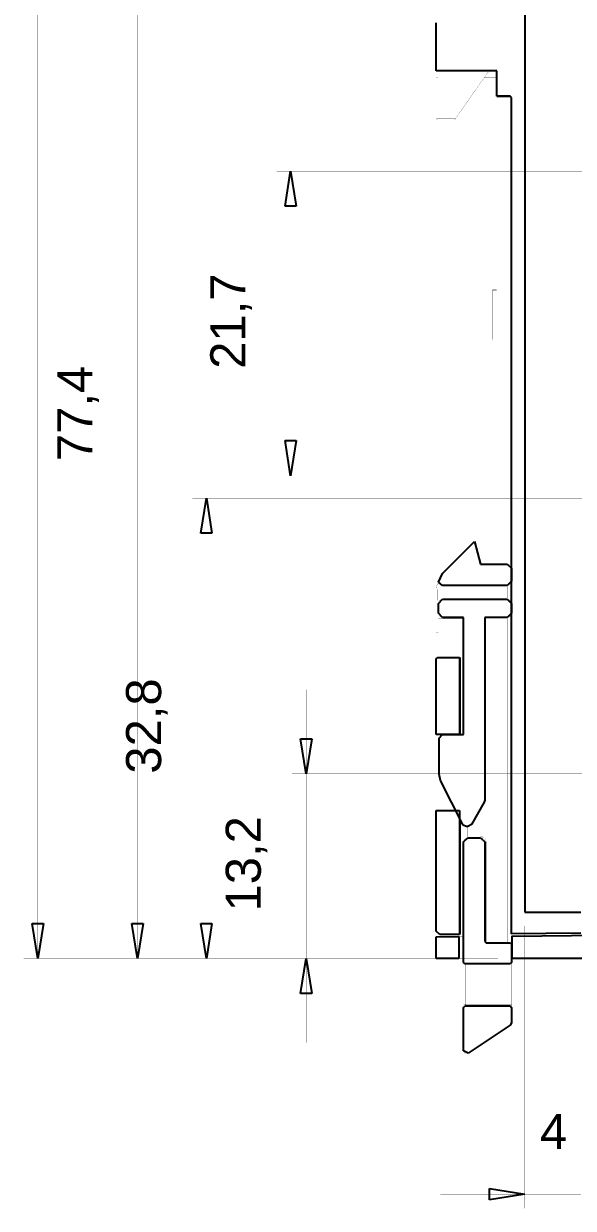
# Model space of a CAD drawing. Header units: inches. Extents: x 0 to 35.2, y -0.7 to 15.9.
# Drawn here: x 16.675 to 18.215, y 10.118 to 13.441 of the extents above; entities that cross this region are included whole.
import ezdxf

# ---------------------------------------------------------------- set-up
doc = ezdxf.new("R2010")
doc.units = ezdxf.units.IN
doc.header["$MEASUREMENT"] = 0
doc.layers.add('Board Outline', color=216, linetype='Continuous')
doc.layers.add('Dimensions', color=6, linetype='Continuous')
doc.styles.add('Arial', font='', dxfattribs={"height": 0.2})
doc.styles.get('Arial').set_extended_font_data('Arial')

msp = doc.modelspace()

# ---------------------------------------------------------------- linework, layer by layer
at = {"layer": 'Board Outline'}
for p, q in [((18.0792, 14.2518), (18.0792, 10.9487)), ((17.8312, 13.3089), (17.8312, 13.4438)), ((18.0005, 13.3089), (17.8312, 13.3089)), ((18.0005, 13.2381), (18.0005, 13.3089)), ((18.0379, 13.2381), (18.0005, 13.2381)), ((18.0418, 13.2341), (18.0379, 13.2381)), ((18.0418, 10.8875), (18.0418, 13.2341)), ((17.4071, 12.929), (17.4229, 13.0274)), ((17.4229, 13.0274), (17.4386, 12.929)), ((17.4386, 12.929), (17.4071, 12.929)), ((17.4229, 12.1731), (17.4071, 12.2715)), ((17.4071, 12.2715), (17.4386, 12.2715)), ((17.4386, 12.2715), (17.4229, 12.1731)), ((17.1709, 12.0117), (17.1866, 12.1101)), ((17.1866, 12.1101), (17.2024, 12.0117)), ((17.2024, 12.0117), (17.1709, 12.0117)), ((17.8486, 11.8984), (17.9383, 11.9881)), ((17.9383, 11.9881), (17.9552, 11.9251)), ((17.9552, 11.9251), (18.03, 11.9251)), ((18.03, 11.9251), (18.0418, 11.9133)), ((18.0418, 11.9133), (18.0418, 11.8768)), ((17.8373, 11.8746), (17.8486, 11.8984)), ((17.8489, 11.865), (17.8373, 11.8746)), ((18.0418, 11.8768), (18.03, 11.865)), ((18.03, 11.865), (17.8489, 11.865)), ((17.8371, 11.8148), (17.8489, 11.8266)), ((17.8371, 11.7873), (17.8371, 11.8148)), ((17.8489, 11.8266), (18.03, 11.8266)), ((18.03, 11.8266), (18.0418, 11.8148)), ((18.0418, 11.8148), (18.0418, 11.7873)), ((17.8489, 11.7755), (17.8371, 11.7873)), ((17.9079, 11.7755), (17.8489, 11.7755)), ((17.9079, 11.4467), (17.9079, 11.7755)), ((18.03, 11.7755), (17.967, 11.7755)), ((17.967, 11.7755), (17.967, 11.2629)), ((18.0418, 11.7873), (18.03, 11.7755)), ((17.8312, 11.6593), (17.8351, 11.6633)), ((17.8312, 11.4467), (17.8312, 11.6593)), ((17.8351, 11.6633), (17.8961, 11.6633)), ((17.8961, 11.6633), (17.8961, 11.4467)), ((17.4662, 11.3366), (17.4504, 11.435)), ((17.4504, 11.435), (17.4819, 11.435)), ((17.4819, 11.435), (17.4662, 11.3366)), ((17.8961, 11.4467), (17.8312, 11.4467)), ((17.8391, 11.4369), (17.8489, 11.4467)), ((17.8391, 11.336), (17.8391, 11.4369)), ((17.8489, 11.4467), (17.9079, 11.4467)), ((17.8432, 11.3183), (17.8391, 11.336)), ((17.9045, 11.1964), (17.8432, 11.3183)), ((17.9654, 11.257), (17.9295, 11.1947)), ((17.967, 11.2629), (17.9654, 11.257)), ((17.8312, 10.8956), (17.8312, 11.2341)), ((17.8312, 11.2341), (17.8961, 11.2341)), ((17.8961, 11.2341), (17.8961, 10.8863)), ((17.9062, 11.1929), (17.9045, 11.1964)), ((17.9152, 11.1888), (17.9062, 11.1929)), ((17.9193, 11.1888), (17.9152, 11.1888)), ((17.9295, 11.1947), (17.9193, 11.1888)), ((17.9079, 11.1455), (17.9198, 11.1573)), ((17.9079, 10.8074), (17.9079, 11.1455)), ((17.9198, 11.1573), (17.9552, 11.1573)), ((17.9552, 11.1573), (17.967, 11.1455)), ((17.967, 11.1455), (17.967, 10.8665)), ((18.0792, 10.9487), (18.2367, 10.9487)), ((16.7142, 10.8185), (16.6985, 10.9169)), ((16.6985, 10.9169), (16.73, 10.9169)), ((16.73, 10.9169), (16.7142, 10.8185)), ((16.9937, 10.8185), (16.978, 10.9169)), ((16.978, 10.9169), (17.0095, 10.9169)), ((17.0095, 10.9169), (16.9937, 10.8185)), ((17.1866, 10.8185), (17.1709, 10.9169)), ((17.1709, 10.9169), (17.2024, 10.9169)), ((17.2024, 10.9169), (17.1866, 10.8185)), ((17.8411, 10.8858), (17.8312, 10.8956)), ((17.8312, 10.8795), (17.8942, 10.8801)), ((17.8312, 10.8185), (17.8312, 10.8795)), ((17.8961, 10.8863), (17.8411, 10.8858)), ((17.8942, 10.8801), (17.8942, 10.8185)), ((18.2367, 10.8892), (18.0418, 10.8875)), ((18.0438, 10.8814), (19.6776, 10.8956)), ((18.0438, 10.8185), (18.0438, 10.8814)), ((17.967, 10.8665), (17.9709, 10.8625)), ((17.9709, 10.8625), (18.0379, 10.8625)), ((18.0379, 10.8625), (18.0418, 10.8586)), ((18.0418, 10.8586), (18.0418, 10.8074)), ((17.4504, 10.7201), (17.4662, 10.8185)), ((17.4662, 10.8185), (17.4819, 10.7201)), ((17.8942, 10.8185), (17.8312, 10.8185)), ((17.9119, 10.8035), (17.9079, 10.8074)), ((18.0379, 10.8035), (17.9119, 10.8035)), ((18.0418, 10.8074), (18.0379, 10.8035)), ((19.6934, 10.8185), (18.0438, 10.8185)), ((17.4819, 10.7201), (17.4504, 10.7201)), ((17.9079, 10.6814), (17.9119, 10.6854)), ((17.9079, 10.5594), (17.9079, 10.6814)), ((17.9119, 10.6854), (18.0379, 10.6854)), ((18.0379, 10.6854), (18.0418, 10.6814)), ((18.0418, 10.6814), (18.0418, 10.6381)), ((18.0418, 10.6381), (18.0383, 10.6316)), ((18.0383, 10.6316), (17.9202, 10.5528)), ((17.9202, 10.5528), (17.9079, 10.5594)), ((17.9808, 10.173), (18.0792, 10.1572)), ((17.9808, 10.1415), (17.9808, 10.173)), ((18.0792, 10.1572), (17.9808, 10.1415))]:
    msp.add_line(p, q, dxfattribs=at)
at = {"layer": 'Board Outline', "const_width": 0.0005}
for points in [[(16.7142, 10.8185), (16.7142, 14.382)], [(16.9937, 10.8185), (16.9937, 13.8639)], [(17.3835, 13.0274), (18.2603, 13.0274)], [(17.4229, 12.1731), (17.4229, 13.0274)], [(17.3835, 12.1731), (18.2603, 12.1731)], [(17.1473, 12.1101), (18.2603, 12.1101)], [(17.1866, 10.8185), (17.1866, 12.1101)], [(17.4662, 11.3366), (17.4662, 11.5728)], [(17.4268, 11.3366), (18.2623, 11.3366)], [(17.4662, 10.8185), (17.4662, 11.3366)], [(18.0792, 10.1179), (18.0792, 10.9093)], [(16.6748, 10.8185), (18.0044, 10.8185)], [(16.9544, 10.8185), (18.0044, 10.8185)], [(17.1473, 10.8185), (18.0044, 10.8185)], [(17.4268, 10.8185), (18.0044, 10.8185)], [(17.4662, 10.5823), (17.4662, 10.8185)], [(17.843, 10.1572), (18.0792, 10.1572)], [(18.0792, 10.1572), (18.2367, 10.1572)]]:
    msp.add_lwpolyline(points, dxfattribs=at)
at = {"layer": 'Board Outline', "const_width": 0.00025}
for points in [[(17.3834, 13.0274, 1), (17.3836, 13.0274, 1)], [(17.4227, 13.0274, 1), (17.423, 13.0274, 1)], [(17.3834, 12.1731, 1), (17.3836, 12.1731, 1)], [(17.4227, 12.1731, 1), (17.423, 12.1731, 1)], [(17.1471, 12.1101, 1), (17.1474, 12.1101, 1)], [(17.1865, 12.1101, 1), (17.1868, 12.1101, 1)], [(17.466, 11.5728, 1), (17.4663, 11.5728, 1)], [(17.4267, 11.3366, 1), (17.4269, 11.3366, 1)], [(17.466, 11.3366, 1), (17.4663, 11.3366, 1)], [(17.466, 11.3366, 1), (17.4663, 11.3366, 1)], [(18.0791, 10.9093, 1), (18.0793, 10.9093, 1)], [(16.6747, 10.8185, 1), (16.675, 10.8185, 1)], [(16.7141, 10.8185, 1), (16.7143, 10.8185, 1)], [(16.9542, 10.8185, 1), (16.9545, 10.8185, 1)], [(16.9936, 10.8185, 1), (16.9939, 10.8185, 1)], [(17.1471, 10.8185, 1), (17.1474, 10.8185, 1)], [(17.1865, 10.8185, 1), (17.1868, 10.8185, 1)], [(17.4267, 10.8185, 1), (17.4269, 10.8185, 1)], [(17.466, 10.8185, 1), (17.4663, 10.8185, 1)], [(17.466, 10.8185, 1), (17.4663, 10.8185, 1)], [(18.0043, 10.8185, 1), (18.0045, 10.8185, 1)], [(18.0043, 10.8185, 1), (18.0045, 10.8185, 1)], [(18.0043, 10.8185, 1), (18.0045, 10.8185, 1)], [(18.0043, 10.8185, 1), (18.0045, 10.8185, 1)], [(17.466, 10.5823, 1), (17.4663, 10.5823, 1)], [(17.8429, 10.1572, 1), (17.8431, 10.1572, 1)], [(18.0791, 10.1572, 1), (18.0793, 10.1572, 1)], [(18.0791, 10.1572, 1), (18.0793, 10.1572, 1)], [(18.0791, 10.1179, 1), (18.0793, 10.1179, 1)]]:
    msp.add_lwpolyline(points, format="xyb", close=True, dxfattribs=at)
at = {"layer": 'Dimensions', "const_width": 0.0005}
for points in [[(18.0792, 10.9487), (18.0792, 14.2518)], [(17.8312, 13.3089), (17.8312, 13.4438)], [(17.8312, 13.3089), (18.0005, 13.3089)], [(17.8312, 13.2932), (17.8312, 13.3089)], [(17.8851, 13.1751), (17.9788, 13.3089)], [(18.0005, 13.2381), (18.0005, 13.3089)], [(17.8312, 13.1751), (17.8312, 13.2932)], [(17.8351, 13.1751), (17.8351, 13.2892)], [(17.965, 13.2892), (18.0005, 13.2892)], [(18.0005, 13.2381), (18.0379, 13.2381)], [(18.0005, 13.2341), (18.0005, 13.2381)], [(18.0005, 13.2341), (18.0379, 13.2341)], [(18.0005, 11.9251), (18.0005, 13.2341)], [(18.0379, 13.2341), (18.0379, 13.2381)], [(18.0379, 13.2341), (18.0418, 13.2341)], [(18.0379, 11.9221), (18.0379, 13.2341)], [(18.0418, 10.8875), (18.0418, 13.2341)], [(17.8312, 13.1751), (17.8351, 13.1751)], [(17.8351, 13.1751), (17.8851, 13.1751)], [(17.8351, 13.1711), (17.8351, 13.1751)], [(17.8351, 13.1711), (17.8823, 13.1711)], [(17.8823, 13.1711), (17.8851, 13.1751)], [(17.9887, 12.6963), (18.0005, 12.6963)], [(17.9887, 12.6939), (18.0005, 12.6939)], [(17.9887, 12.5697), (17.9887, 12.6939)], [(17.9887, 12.5697), (18.0005, 12.5697)], [(17.9887, 12.5557), (17.9887, 12.5697)], [(17.9887, 12.5557), (18.0005, 12.5557)], [(17.9887, 12.5528), (17.9887, 12.5532)], [(17.9887, 12.5528), (18.0005, 12.5528)], [(17.8486, 11.8984), (17.9383, 11.9881)], [(17.9383, 11.9881), (17.9552, 11.9251)], [(17.9552, 11.9251), (18.03, 11.9251)], [(18.0418, 11.8768), (18.0418, 11.9133)], [(17.8341, 11.8667), (17.8371, 11.8675)], [(17.8341, 11.8667), (17.8341, 11.8655)], [(17.8341, 11.8655), (17.8342, 11.8601)], [(17.8371, 11.8739), (17.8373, 11.8762)], [(17.8371, 11.8705), (17.8371, 11.8739)], [(17.8371, 11.8532), (17.8371, 11.8705)], [(17.8373, 11.8762), (17.8378, 11.8779)], [(17.8312, 11.8058), (17.8312, 11.8629)], [(17.8342, 11.8601), (17.8344, 11.8504)], [(17.8344, 11.8504), (17.8346, 11.8374)], [(17.8346, 11.8374), (17.8351, 11.8058)], [(17.8371, 11.8532), (17.8489, 11.8532)], [(17.8371, 11.8384), (17.8371, 11.8532)], [(17.8371, 11.8384), (17.8489, 11.8384)], [(17.8371, 11.8148), (17.8371, 11.8384)], [(17.8489, 11.865), (18.03, 11.865)], [(17.8489, 11.8532), (17.8489, 11.865)], [(17.8489, 11.8532), (18.03, 11.8532)], [(17.8489, 11.8384), (17.8489, 11.8532)], [(17.8489, 11.8266), (17.8489, 11.8384)], [(17.8489, 11.8384), (18.03, 11.8384)], [(18.03, 11.8532), (18.03, 11.865)], [(18.03, 11.8532), (18.0418, 11.8532)], [(18.03, 11.8384), (18.03, 11.8532)], [(18.03, 11.8266), (18.03, 11.8384)], [(18.03, 11.8384), (18.0418, 11.8384)], [(17.8312, 11.8058), (17.8351, 11.8058)], [(17.8312, 11.7719), (17.8312, 11.8058)], [(17.8351, 11.8058), (17.8371, 11.8064)], [(17.8351, 11.7719), (17.8351, 11.8058)], [(17.8371, 11.7873), (17.8371, 11.8148)], [(17.8489, 11.8266), (18.03, 11.8266)], [(18.0418, 11.7873), (18.0418, 11.8148)], [(17.8312, 11.7719), (17.8351, 11.7719)], [(17.8312, 11.7302), (17.8312, 11.7719)], [(17.8351, 11.7341), (17.8351, 11.7719)], [(17.8351, 11.7719), (17.8371, 11.7719)], [(17.8371, 11.7715), (17.8371, 11.7873)], [(17.8371, 11.7715), (17.8489, 11.7715)], [(17.8371, 11.6633), (17.8371, 11.7715)], [(17.8489, 11.7755), (17.9079, 11.7755)], [(17.8489, 11.7715), (17.8489, 11.7755)], [(17.8489, 11.7715), (17.9079, 11.7715)], [(17.8489, 11.6633), (17.8489, 11.7715)], [(17.9079, 11.4467), (17.9079, 11.7755)], [(17.967, 11.2629), (17.967, 11.7755)], [(17.967, 11.7755), (18.03, 11.7755)], [(18.03, 10.8665), (18.03, 11.7755)], [(17.8351, 11.7341), (17.8371, 11.7341)], [(17.8351, 11.6633), (17.8351, 11.7341)], [(17.8312, 11.6593), (17.8312, 11.7302)], [(17.8312, 11.4467), (17.8312, 11.6593)], [(17.8351, 11.6633), (17.8961, 11.6633)], [(17.8961, 11.4467), (17.8961, 11.6633)], [(17.8961, 11.6633), (17.9001, 11.6633)], [(17.9001, 11.6633), (17.9079, 11.6633)], [(17.9001, 11.4467), (17.9001, 11.6633)], [(17.8312, 11.4467), (17.8961, 11.4467)], [(17.8312, 11.2341), (17.8312, 11.4467)], [(17.8391, 11.336), (17.8391, 11.4369)], [(17.8489, 11.4467), (17.9079, 11.4467)], [(17.8432, 11.3183), (17.9045, 11.1964)], [(17.8312, 11.2341), (17.8961, 11.2341)], [(17.8312, 10.8956), (17.8312, 11.2341)], [(17.8961, 10.8863), (17.8961, 11.2341)], [(17.9295, 11.1947), (17.9654, 11.257)], [(17.9001, 10.8863), (17.9001, 11.2052)], [(17.9079, 11.1613), (17.9079, 11.1913)], [(17.9152, 11.1888), (17.9193, 11.1888)], [(17.9198, 11.1613), (17.9198, 11.1889)], [(17.9079, 11.1613), (17.9198, 11.1613)], [(17.9079, 11.1455), (17.9079, 11.1613)], [(17.9079, 10.8074), (17.9079, 11.1455)], [(17.9198, 11.1573), (17.9198, 11.1613)], [(17.9198, 11.1613), (17.9552, 11.1613)], [(17.9198, 11.1573), (17.9552, 11.1573)], [(17.9552, 11.1573), (17.9552, 11.1613)], [(17.9598, 11.1564), (17.9614, 11.16)], [(17.967, 10.8665), (17.967, 11.1455)], [(17.967, 11.1455), (17.9709, 11.1455)], [(17.9709, 10.8665), (17.9709, 11.1455)], [(18.0792, 10.9526), (18.2367, 10.9526)], [(18.0792, 10.9487), (18.2367, 10.9487)], [(17.8312, 10.8795), (17.8312, 10.8956)], [(17.8312, 10.8795), (17.8942, 10.8801)], [(17.8312, 10.8185), (17.8312, 10.8795)], [(17.8411, 10.8858), (17.8961, 10.8863)], [(17.8942, 10.8801), (17.9079, 10.8802)], [(17.8942, 10.8185), (17.8942, 10.8801)], [(17.8961, 10.8863), (17.9001, 10.8863)], [(17.9001, 10.8863), (17.9079, 10.8864)], [(18.0418, 10.8875), (18.2367, 10.8892)], [(18.0418, 10.8665), (18.0418, 10.8875)], [(18.0418, 10.8813), (18.0438, 10.8814)], [(18.0438, 10.8814), (19.6776, 10.8956)], [(18.0438, 10.8185), (18.0438, 10.8814)], [(17.967, 10.8665), (17.9709, 10.8665)], [(17.9709, 10.8625), (17.9709, 10.8665)], [(17.9709, 10.8665), (18.03, 10.8665)], [(17.9709, 10.8625), (18.0379, 10.8625)], [(18.03, 10.8625), (18.03, 10.8665)], [(18.03, 10.8665), (18.0418, 10.8665)], [(18.0418, 10.8074), (18.0418, 10.8586)], [(17.8312, 10.8185), (17.8942, 10.8185)], [(17.8942, 10.8185), (17.9079, 10.8185)], [(17.9079, 10.7995), (17.9079, 10.8074)], [(17.9119, 10.8035), (18.0379, 10.8035)], [(17.9119, 10.7995), (17.9119, 10.8035)], [(18.0379, 10.7995), (18.0379, 10.8035)], [(18.0418, 10.8185), (18.0438, 10.8185)], [(18.0418, 10.7995), (18.0418, 10.8074)], [(18.0438, 10.8185), (19.6934, 10.8185)], [(17.9079, 10.7995), (17.9119, 10.7995)], [(17.9079, 10.6893), (17.9079, 10.7995)], [(17.9119, 10.7995), (18.0379, 10.7995)], [(17.9119, 10.6893), (17.9119, 10.7995)], [(18.0379, 10.7995), (18.0418, 10.7995)], [(18.0379, 10.6893), (18.0379, 10.7995)], [(18.0418, 10.6893), (18.0418, 10.7995)], [(17.9079, 10.6893), (17.9119, 10.6893)], [(17.9079, 10.6814), (17.9079, 10.6893)], [(17.9079, 10.5594), (17.9079, 10.6814)], [(17.9119, 10.6893), (18.0379, 10.6893)], [(17.9119, 10.6854), (17.9119, 10.6893)], [(17.9119, 10.6854), (18.0379, 10.6854)], [(18.0379, 10.6854), (18.0379, 10.6893)], [(18.0379, 10.6893), (18.0418, 10.6893)], [(18.0418, 10.6814), (18.0418, 10.6893)], [(18.0418, 10.6381), (18.0418, 10.6814)], [(17.9202, 10.5528), (18.0383, 10.6316)]]:
    msp.add_lwpolyline(points, dxfattribs=at)
at = {"layer": 'Dimensions', "const_width": 0.00025}
for points in [[(17.8311, 13.3089, 1), (17.8313, 13.3089, 1)], [(17.8311, 13.3089, 1), (17.8313, 13.3089, 1)], [(17.8311, 13.3089, 1), (17.8313, 13.3089, 1)], [(17.9787, 13.3089, 1), (17.9789, 13.3089, 1)], [(18.0003, 13.3089, 1), (18.0006, 13.3089, 1)], [(18.0003, 13.3089, 1), (18.0006, 13.3089, 1)], [(17.8311, 13.2932, 1), (17.8313, 13.2932, 1)], [(17.8311, 13.2932, 1), (17.8313, 13.2932, 1)], [(17.8311, 13.2932, 1), (17.8313, 13.2932, 1)], [(17.835, 13.2892, 1), (17.8352, 13.2892, 1)], [(17.835, 13.2892, 1), (17.8352, 13.2892, 1)], [(17.9649, 13.2892, 1), (17.9652, 13.2892, 1)], [(18.0003, 13.2892, 1), (18.0006, 13.2892, 1)], [(18.0003, 13.2381, 1), (18.0006, 13.2381, 1)], [(18.0003, 13.2381, 1), (18.0006, 13.2381, 1)], [(18.0003, 13.2381, 1), (18.0006, 13.2381, 1)], [(18.0003, 13.2341, 1), (18.0006, 13.2341, 1)], [(18.0003, 13.2341, 1), (18.0006, 13.2341, 1)], [(18.0003, 13.2341, 1), (18.0006, 13.2341, 1)], [(18.0377, 13.2381, 1), (18.038, 13.2381, 1)], [(18.0377, 13.2381, 1), (18.038, 13.2381, 1)], [(18.0377, 13.2381, 1), (18.038, 13.2381, 1)], [(18.0377, 13.2341, 1), (18.038, 13.2341, 1)], [(18.0377, 13.2341, 1), (18.038, 13.2341, 1)], [(18.0377, 13.2341, 1), (18.038, 13.2341, 1)], [(18.0377, 13.2341, 1), (18.038, 13.2341, 1)], [(18.0417, 13.2341, 1), (18.0419, 13.2341, 1)], [(18.0417, 13.2341, 1), (18.0419, 13.2341, 1)], [(18.0417, 13.2341, 1), (18.0419, 13.2341, 1)], [(17.8311, 13.1751, 1), (17.8313, 13.1751, 1)], [(17.8311, 13.1751, 1), (17.8313, 13.1751, 1)], [(17.8311, 13.1751, 1), (17.8313, 13.1751, 1)], [(17.835, 13.1751, 1), (17.8352, 13.1751, 1)], [(17.835, 13.1751, 1), (17.8352, 13.1751, 1)], [(17.835, 13.1751, 1), (17.8352, 13.1751, 1)], [(17.835, 13.1751, 1), (17.8352, 13.1751, 1)], [(17.835, 13.1711, 1), (17.8352, 13.1711, 1)], [(17.835, 13.1711, 1), (17.8352, 13.1711, 1)], [(17.835, 13.1711, 1), (17.8352, 13.1711, 1)], [(17.8822, 13.1711, 1), (17.8825, 13.1711, 1)], [(17.8822, 13.1711, 1), (17.8825, 13.1711, 1)], [(17.885, 13.1751, 1), (17.8852, 13.1751, 1)], [(17.885, 13.1751, 1), (17.8852, 13.1751, 1)], [(17.885, 13.1751, 1), (17.8852, 13.1751, 1)], [(17.9885, 12.6963, 1), (17.9888, 12.6963, 1)], [(17.9885, 12.6939, 1), (17.9888, 12.6939, 1)], [(17.9885, 12.6939, 1), (17.9888, 12.6939, 1)], [(18.0003, 12.6963, 1), (18.0006, 12.6963, 1)], [(18.0003, 12.6939, 1), (18.0006, 12.6939, 1)], [(17.9885, 12.5697, 1), (17.9888, 12.5697, 1)], [(17.9885, 12.5697, 1), (17.9888, 12.5697, 1)], [(17.9885, 12.5697, 1), (17.9888, 12.5697, 1)], [(18.0003, 12.5697, 1), (18.0006, 12.5697, 1)], [(17.9885, 12.5557, 1), (17.9888, 12.5557, 1)], [(17.9885, 12.5557, 1), (17.9888, 12.5557, 1)], [(17.9885, 12.5532, 1), (17.9888, 12.5532, 1)], [(17.9885, 12.5528, 1), (17.9888, 12.5528, 1)], [(17.9885, 12.5528, 1), (17.9888, 12.5528, 1)], [(18.0003, 12.5557, 1), (18.0006, 12.5557, 1)], [(18.0003, 12.5528, 1), (18.0006, 12.5528, 1)], [(17.9382, 11.9881, 1), (17.9384, 11.9881, 1)], [(17.9382, 11.9881, 1), (17.9384, 11.9881, 1)], [(17.9551, 11.9251, 1), (17.9553, 11.9251, 1)], [(17.9551, 11.9251, 1), (17.9553, 11.9251, 1)], [(18.0003, 11.9251, 1), (18.0006, 11.9251, 1)], [(18.0299, 11.9251, 1), (18.0301, 11.9251, 1)], [(18.0299, 11.9251, 1), (18.0301, 11.9251, 1)], [(18.0377, 11.9221, 1), (18.038, 11.9221, 1)], [(18.0417, 11.9133, 1), (18.0419, 11.9133, 1)], [(18.0417, 11.9133, 1), (18.0419, 11.9133, 1)], [(17.8327, 11.8659, 1), (17.8329, 11.8659, 1)], [(17.834, 11.8667, 1), (17.8342, 11.8667, 1)], [(17.834, 11.8667, 1), (17.8342, 11.8667, 1)], [(17.834, 11.8667, 1), (17.8342, 11.8667, 1)], [(17.834, 11.8655, 1), (17.8342, 11.8655, 1)], [(17.834, 11.8655, 1), (17.8342, 11.8655, 1)], [(17.837, 11.8739, 1), (17.8372, 11.8739, 1)], [(17.837, 11.8739, 1), (17.8372, 11.8739, 1)], [(17.837, 11.8705, 1), (17.8372, 11.8705, 1)], [(17.837, 11.8705, 1), (17.8372, 11.8705, 1)], [(17.837, 11.8675, 1), (17.8372, 11.8675, 1)], [(17.8372, 11.8746, 1), (17.8374, 11.8746, 1)], [(17.8372, 11.8746, 1), (17.8374, 11.8746, 1)], [(17.8372, 11.8762, 1), (17.8374, 11.8762, 1)], [(17.8372, 11.8762, 1), (17.8374, 11.8762, 1)], [(17.8376, 11.8779, 1), (17.8379, 11.8779, 1)], [(17.8382, 11.8804, 1), (17.8385, 11.8804, 1)], [(17.8485, 11.8984, 1), (17.8487, 11.8984, 1)], [(17.8485, 11.8984, 1), (17.8487, 11.8984, 1)], [(18.0417, 11.8768, 1), (18.0419, 11.8768, 1)], [(18.0417, 11.8768, 1), (18.0419, 11.8768, 1)], [(17.8311, 11.8629, 1), (17.8313, 11.8629, 1)], [(17.8311, 11.8629, 1), (17.8313, 11.8629, 1)], [(17.8311, 11.8522, 1), (17.8313, 11.8522, 1)], [(17.8321, 11.8634, 1), (17.8324, 11.8634, 1)], [(17.8341, 11.8601, 1), (17.8343, 11.8601, 1)], [(17.8341, 11.8601, 1), (17.8343, 11.8601, 1)], [(17.8342, 11.8504, 1), (17.8345, 11.8504, 1)], [(17.8342, 11.8504, 1), (17.8345, 11.8504, 1)], [(17.8345, 11.8374, 1), (17.8347, 11.8374, 1)], [(17.8345, 11.8374, 1), (17.8347, 11.8374, 1)], [(17.837, 11.8532, 1), (17.8372, 11.8532, 1)], [(17.837, 11.8532, 1), (17.8372, 11.8532, 1)], [(17.837, 11.8532, 1), (17.8372, 11.8532, 1)], [(17.837, 11.8384, 1), (17.8372, 11.8384, 1)], [(17.837, 11.8384, 1), (17.8372, 11.8384, 1)], [(17.837, 11.8384, 1), (17.8372, 11.8384, 1)], [(17.8488, 11.865, 1), (17.849, 11.865, 1)], [(17.8488, 11.865, 1), (17.849, 11.865, 1)], [(17.8488, 11.865, 1), (17.849, 11.865, 1)], [(17.8488, 11.8532, 1), (17.849, 11.8532, 1)], [(17.8488, 11.8532, 1), (17.849, 11.8532, 1)], [(17.8488, 11.8532, 1), (17.849, 11.8532, 1)], [(17.8488, 11.8532, 1), (17.849, 11.8532, 1)], [(17.8488, 11.8384, 1), (17.849, 11.8384, 1)], [(17.8488, 11.8384, 1), (17.849, 11.8384, 1)], [(17.8488, 11.8384, 1), (17.849, 11.8384, 1)], [(17.8488, 11.8384, 1), (17.849, 11.8384, 1)], [(18.0299, 11.865, 1), (18.0301, 11.865, 1)], [(18.0299, 11.865, 1), (18.0301, 11.865, 1)], [(18.0299, 11.865, 1), (18.0301, 11.865, 1)], [(18.0299, 11.8532, 1), (18.0301, 11.8532, 1)], [(18.0299, 11.8532, 1), (18.0301, 11.8532, 1)], [(18.0299, 11.8532, 1), (18.0301, 11.8532, 1)], [(18.0299, 11.8532, 1), (18.0301, 11.8532, 1)], [(18.0299, 11.8384, 1), (18.0301, 11.8384, 1)], [(18.0299, 11.8384, 1), (18.0301, 11.8384, 1)], [(18.0299, 11.8384, 1), (18.0301, 11.8384, 1)], [(18.0299, 11.8384, 1), (18.0301, 11.8384, 1)], [(18.0417, 11.8532, 1), (18.0419, 11.8532, 1)], [(18.0417, 11.8384, 1), (18.0419, 11.8384, 1)], [(17.8311, 11.8058, 1), (17.8313, 11.8058, 1)], [(17.8311, 11.8058, 1), (17.8313, 11.8058, 1)], [(17.8311, 11.8058, 1), (17.8313, 11.8058, 1)], [(17.835, 11.8058, 1), (17.8352, 11.8058, 1)], [(17.835, 11.8058, 1), (17.8352, 11.8058, 1)], [(17.835, 11.8058, 1), (17.8352, 11.8058, 1)], [(17.835, 11.8058, 1), (17.8352, 11.8058, 1)], [(17.837, 11.8148, 1), (17.8372, 11.8148, 1)], [(17.837, 11.8148, 1), (17.8372, 11.8148, 1)], [(17.837, 11.8148, 1), (17.8372, 11.8148, 1)], [(17.837, 11.8064, 1), (17.8372, 11.8064, 1)], [(17.8488, 11.8266, 1), (17.849, 11.8266, 1)], [(17.8488, 11.8266, 1), (17.849, 11.8266, 1)], [(17.8488, 11.8266, 1), (17.849, 11.8266, 1)], [(18.0299, 11.8266, 1), (18.0301, 11.8266, 1)], [(18.0299, 11.8266, 1), (18.0301, 11.8266, 1)], [(18.0299, 11.8266, 1), (18.0301, 11.8266, 1)], [(18.0417, 11.8148, 1), (18.0419, 11.8148, 1)], [(18.0417, 11.8148, 1), (18.0419, 11.8148, 1)], [(17.8311, 11.7719, 1), (17.8313, 11.7719, 1)], [(17.8311, 11.7719, 1), (17.8313, 11.7719, 1)], [(17.8311, 11.7719, 1), (17.8313, 11.7719, 1)], [(17.835, 11.7719, 1), (17.8352, 11.7719, 1)], [(17.835, 11.7719, 1), (17.8352, 11.7719, 1)], [(17.835, 11.7719, 1), (17.8352, 11.7719, 1)], [(17.835, 11.7719, 1), (17.8352, 11.7719, 1)], [(17.837, 11.7873, 1), (17.8372, 11.7873, 1)], [(17.837, 11.7873, 1), (17.8372, 11.7873, 1)], [(17.837, 11.7873, 1), (17.8372, 11.7873, 1)], [(17.837, 11.7719, 1), (17.8372, 11.7719, 1)], [(17.837, 11.7715, 1), (17.8372, 11.7715, 1)], [(17.837, 11.7715, 1), (17.8372, 11.7715, 1)], [(17.837, 11.7715, 1), (17.8372, 11.7715, 1)], [(17.8488, 11.7755, 1), (17.849, 11.7755, 1)], [(17.8488, 11.7755, 1), (17.849, 11.7755, 1)], [(17.8488, 11.7755, 1), (17.849, 11.7755, 1)], [(17.8488, 11.7715, 1), (17.849, 11.7715, 1)], [(17.8488, 11.7715, 1), (17.849, 11.7715, 1)], [(17.8488, 11.7715, 1), (17.849, 11.7715, 1)], [(17.8488, 11.7715, 1), (17.849, 11.7715, 1)], [(17.9078, 11.7755, 1), (17.9081, 11.7755, 1)], [(17.9078, 11.7755, 1), (17.9081, 11.7755, 1)], [(17.9078, 11.7715, 1), (17.9081, 11.7715, 1)], [(17.9669, 11.7755, 1), (17.9671, 11.7755, 1)], [(17.9669, 11.7755, 1), (17.9671, 11.7755, 1)], [(18.0299, 11.7755, 1), (18.0301, 11.7755, 1)], [(18.0299, 11.7755, 1), (18.0301, 11.7755, 1)], [(18.0299, 11.7755, 1), (18.0301, 11.7755, 1)], [(18.0417, 11.7873, 1), (18.0419, 11.7873, 1)], [(18.0417, 11.7873, 1), (18.0419, 11.7873, 1)], [(17.835, 11.7341, 1), (17.8352, 11.7341, 1)], [(17.835, 11.7341, 1), (17.8352, 11.7341, 1)], [(17.835, 11.7341, 1), (17.8352, 11.7341, 1)], [(17.835, 11.7341, 1), (17.8352, 11.7341, 1)], [(17.837, 11.7341, 1), (17.8372, 11.7341, 1)], [(17.8311, 11.7302, 1), (17.8313, 11.7302, 1)], [(17.8311, 11.7302, 1), (17.8313, 11.7302, 1)], [(17.8311, 11.7302, 1), (17.8313, 11.7302, 1)], [(17.8311, 11.6593, 1), (17.8313, 11.6593, 1)], [(17.8311, 11.6593, 1), (17.8313, 11.6593, 1)], [(17.8311, 11.6593, 1), (17.8313, 11.6593, 1)], [(17.835, 11.6633, 1), (17.8352, 11.6633, 1)], [(17.835, 11.6633, 1), (17.8352, 11.6633, 1)], [(17.835, 11.6633, 1), (17.8352, 11.6633, 1)], [(17.837, 11.6633, 1), (17.8372, 11.6633, 1)], [(17.8488, 11.6633, 1), (17.849, 11.6633, 1)], [(17.896, 11.6633, 1), (17.8963, 11.6633, 1)], [(17.896, 11.6633, 1), (17.8963, 11.6633, 1)], [(17.896, 11.6633, 1), (17.8963, 11.6633, 1)], [(17.8999, 11.6633, 1), (17.9002, 11.6633, 1)], [(17.8999, 11.6633, 1), (17.9002, 11.6633, 1)], [(17.8999, 11.6633, 1), (17.9002, 11.6633, 1)], [(17.9078, 11.6633, 1), (17.9081, 11.6633, 1)], [(17.8311, 11.4467, 1), (17.8313, 11.4467, 1)], [(17.8311, 11.4467, 1), (17.8313, 11.4467, 1)], [(17.8311, 11.4467, 1), (17.8313, 11.4467, 1)], [(17.8389, 11.4369, 1), (17.8392, 11.4369, 1)], [(17.8389, 11.4369, 1), (17.8392, 11.4369, 1)], [(17.8488, 11.4467, 1), (17.849, 11.4467, 1)], [(17.8488, 11.4467, 1), (17.849, 11.4467, 1)], [(17.896, 11.4467, 1), (17.8963, 11.4467, 1)], [(17.896, 11.4467, 1), (17.8963, 11.4467, 1)], [(17.8999, 11.4467, 1), (17.9002, 11.4467, 1)], [(17.9078, 11.4467, 1), (17.9081, 11.4467, 1)], [(17.9078, 11.4467, 1), (17.9081, 11.4467, 1)], [(17.8389, 11.336, 1), (17.8392, 11.336, 1)], [(17.8389, 11.336, 1), (17.8392, 11.336, 1)], [(17.8431, 11.3183, 1), (17.8434, 11.3183, 1)], [(17.8431, 11.3183, 1), (17.8434, 11.3183, 1)], [(17.8311, 11.2341, 1), (17.8313, 11.2341, 1)], [(17.8311, 11.2341, 1), (17.8313, 11.2341, 1)], [(17.8311, 11.2341, 1), (17.8313, 11.2341, 1)], [(17.896, 11.2341, 1), (17.8963, 11.2341, 1)], [(17.896, 11.2341, 1), (17.8963, 11.2341, 1)], [(17.9653, 11.257, 1), (17.9655, 11.257, 1)], [(17.9653, 11.257, 1), (17.9655, 11.257, 1)], [(17.9669, 11.2629, 1), (17.9671, 11.2629, 1)], [(17.9669, 11.2629, 1), (17.9671, 11.2629, 1)], [(17.8999, 11.2052, 1), (17.9002, 11.2052, 1)], [(17.9043, 11.1964, 1), (17.9046, 11.1964, 1)], [(17.9043, 11.1964, 1), (17.9046, 11.1964, 1)], [(17.9061, 11.1929, 1), (17.9063, 11.1929, 1)], [(17.9061, 11.1929, 1), (17.9063, 11.1929, 1)], [(17.9078, 11.1913, 1), (17.9081, 11.1913, 1)], [(17.915, 11.1888, 1), (17.9153, 11.1888, 1)], [(17.915, 11.1888, 1), (17.9153, 11.1888, 1)], [(17.9191, 11.1888, 1), (17.9194, 11.1888, 1)], [(17.9191, 11.1888, 1), (17.9194, 11.1888, 1)], [(17.9196, 11.1889, 1), (17.9199, 11.1889, 1)], [(17.9294, 11.1947, 1), (17.9296, 11.1947, 1)], [(17.9294, 11.1947, 1), (17.9296, 11.1947, 1)], [(17.9078, 11.1613, 1), (17.9081, 11.1613, 1)], [(17.9078, 11.1613, 1), (17.9081, 11.1613, 1)], [(17.9078, 11.1613, 1), (17.9081, 11.1613, 1)], [(17.9078, 11.1455, 1), (17.9081, 11.1455, 1)], [(17.9078, 11.1455, 1), (17.9081, 11.1455, 1)], [(17.9078, 11.1455, 1), (17.9081, 11.1455, 1)], [(17.9196, 11.1613, 1), (17.9199, 11.1613, 1)], [(17.9196, 11.1613, 1), (17.9199, 11.1613, 1)], [(17.9196, 11.1613, 1), (17.9199, 11.1613, 1)], [(17.9196, 11.1613, 1), (17.9199, 11.1613, 1)], [(17.9196, 11.1573, 1), (17.9199, 11.1573, 1)], [(17.9196, 11.1573, 1), (17.9199, 11.1573, 1)], [(17.9196, 11.1573, 1), (17.9199, 11.1573, 1)], [(17.9551, 11.1613, 1), (17.9553, 11.1613, 1)], [(17.9551, 11.1613, 1), (17.9553, 11.1613, 1)], [(17.9551, 11.1613, 1), (17.9553, 11.1613, 1)], [(17.9551, 11.1573, 1), (17.9553, 11.1573, 1)], [(17.9551, 11.1573, 1), (17.9553, 11.1573, 1)], [(17.9551, 11.1573, 1), (17.9553, 11.1573, 1)], [(17.9597, 11.1564, 1), (17.9599, 11.1564, 1)], [(17.9612, 11.16, 1), (17.9615, 11.16, 1)], [(17.9612, 11.16, 1), (17.9615, 11.16, 1)], [(17.9612, 11.16, 1), (17.9615, 11.16, 1)], [(17.9669, 11.1455, 1), (17.9671, 11.1455, 1)], [(17.9669, 11.1455, 1), (17.9671, 11.1455, 1)], [(17.9669, 11.1455, 1), (17.9671, 11.1455, 1)], [(17.9708, 11.1455, 1), (17.9711, 11.1455, 1)], [(17.9708, 11.1455, 1), (17.9711, 11.1455, 1)], [(17.9708, 11.1455, 1), (17.9711, 11.1455, 1)], [(18.0791, 10.9526, 1), (18.0793, 10.9526, 1)], [(18.0791, 10.9487, 1), (18.0793, 10.9487, 1)], [(18.0791, 10.9487, 1), (18.0793, 10.9487, 1)], [(17.8311, 10.8956, 1), (17.8313, 10.8956, 1)], [(17.8311, 10.8956, 1), (17.8313, 10.8956, 1)], [(17.8311, 10.8956, 1), (17.8313, 10.8956, 1)], [(17.8311, 10.8795, 1), (17.8313, 10.8795, 1)], [(17.8311, 10.8795, 1), (17.8313, 10.8795, 1)], [(17.8311, 10.8795, 1), (17.8313, 10.8795, 1)], [(17.841, 10.8858, 1), (17.8412, 10.8858, 1)], [(17.841, 10.8858, 1), (17.8412, 10.8858, 1)], [(17.894, 10.8801, 1), (17.8943, 10.8801, 1)], [(17.894, 10.8801, 1), (17.8943, 10.8801, 1)], [(17.894, 10.8801, 1), (17.8943, 10.8801, 1)], [(17.896, 10.8863, 1), (17.8963, 10.8863, 1)], [(17.896, 10.8863, 1), (17.8963, 10.8863, 1)], [(17.896, 10.8863, 1), (17.8963, 10.8863, 1)], [(17.8999, 10.8863, 1), (17.9002, 10.8863, 1)], [(17.8999, 10.8863, 1), (17.9002, 10.8863, 1)], [(17.8999, 10.8863, 1), (17.9002, 10.8863, 1)], [(17.9078, 10.8864, 1), (17.9081, 10.8864, 1)], [(17.9078, 10.8802, 1), (17.9081, 10.8802, 1)], [(18.0417, 10.8875, 1), (18.0419, 10.8875, 1)], [(18.0417, 10.8875, 1), (18.0419, 10.8875, 1)], [(18.0417, 10.8875, 1), (18.0419, 10.8875, 1)], [(18.0417, 10.8813, 1), (18.0419, 10.8813, 1)], [(18.0437, 10.8814, 1), (18.0439, 10.8814, 1)], [(18.0437, 10.8814, 1), (18.0439, 10.8814, 1)], [(18.0437, 10.8814, 1), (18.0439, 10.8814, 1)], [(17.9669, 10.8665, 1), (17.9671, 10.8665, 1)], [(17.9669, 10.8665, 1), (17.9671, 10.8665, 1)], [(17.9669, 10.8665, 1), (17.9671, 10.8665, 1)], [(17.9708, 10.8665, 1), (17.9711, 10.8665, 1)], [(17.9708, 10.8665, 1), (17.9711, 10.8665, 1)], [(17.9708, 10.8665, 1), (17.9711, 10.8665, 1)], [(17.9708, 10.8665, 1), (17.9711, 10.8665, 1)], [(17.9708, 10.8625, 1), (17.9711, 10.8625, 1)], [(17.9708, 10.8625, 1), (17.9711, 10.8625, 1)], [(17.9708, 10.8625, 1), (17.9711, 10.8625, 1)], [(18.0299, 10.8665, 1), (18.0301, 10.8665, 1)], [(18.0299, 10.8665, 1), (18.0301, 10.8665, 1)], [(18.0299, 10.8665, 1), (18.0301, 10.8665, 1)], [(18.0299, 10.8665, 1), (18.0301, 10.8665, 1)], [(18.0299, 10.8625, 1), (18.0301, 10.8625, 1)], [(18.0377, 10.8625, 1), (18.038, 10.8625, 1)], [(18.0377, 10.8625, 1), (18.038, 10.8625, 1)], [(18.0377, 10.8625, 1), (18.038, 10.8625, 1)], [(18.0389, 10.863, 1), (18.0392, 10.863, 1)], [(18.0389, 10.863, 1), (18.0392, 10.863, 1)], [(18.0407, 10.8645, 1), (18.041, 10.8645, 1)], [(18.0407, 10.8645, 1), (18.041, 10.8645, 1)], [(18.0417, 10.8665, 1), (18.0419, 10.8665, 1)], [(18.0417, 10.8665, 1), (18.0419, 10.8665, 1)], [(18.0417, 10.8665, 1), (18.0419, 10.8665, 1)], [(18.0417, 10.8586, 1), (18.0419, 10.8586, 1)], [(18.0417, 10.8586, 1), (18.0419, 10.8586, 1)], [(17.8311, 10.8185, 1), (17.8313, 10.8185, 1)], [(17.8311, 10.8185, 1), (17.8313, 10.8185, 1)], [(17.894, 10.8185, 1), (17.8943, 10.8185, 1)], [(17.894, 10.8185, 1), (17.8943, 10.8185, 1)], [(17.894, 10.8185, 1), (17.8943, 10.8185, 1)], [(17.9078, 10.8185, 1), (17.9081, 10.8185, 1)], [(17.9078, 10.8074, 1), (17.9081, 10.8074, 1)], [(17.9078, 10.8074, 1), (17.9081, 10.8074, 1)], [(17.9078, 10.8074, 1), (17.9081, 10.8074, 1)], [(17.9118, 10.8035, 1), (17.912, 10.8035, 1)], [(17.9118, 10.8035, 1), (17.912, 10.8035, 1)], [(17.9118, 10.8035, 1), (17.912, 10.8035, 1)], [(18.0377, 10.8035, 1), (18.038, 10.8035, 1)], [(18.0377, 10.8035, 1), (18.038, 10.8035, 1)], [(18.0377, 10.8035, 1), (18.038, 10.8035, 1)], [(18.0417, 10.8185, 1), (18.0419, 10.8185, 1)], [(18.0417, 10.8074, 1), (18.0419, 10.8074, 1)], [(18.0417, 10.8074, 1), (18.0419, 10.8074, 1)], [(18.0417, 10.8074, 1), (18.0419, 10.8074, 1)], [(18.0437, 10.8185, 1), (18.0439, 10.8185, 1)], [(18.0437, 10.8185, 1), (18.0439, 10.8185, 1)], [(18.0437, 10.8185, 1), (18.0439, 10.8185, 1)], [(17.9078, 10.7995, 1), (17.9081, 10.7995, 1)], [(17.9078, 10.7995, 1), (17.9081, 10.7995, 1)], [(17.9078, 10.7995, 1), (17.9081, 10.7995, 1)], [(17.9118, 10.7995, 1), (17.912, 10.7995, 1)], [(17.9118, 10.7995, 1), (17.912, 10.7995, 1)], [(17.9118, 10.7995, 1), (17.912, 10.7995, 1)], [(17.9118, 10.7995, 1), (17.912, 10.7995, 1)], [(18.0377, 10.7995, 1), (18.038, 10.7995, 1)], [(18.0377, 10.7995, 1), (18.038, 10.7995, 1)], [(18.0377, 10.7995, 1), (18.038, 10.7995, 1)], [(18.0377, 10.7995, 1), (18.038, 10.7995, 1)], [(18.0417, 10.7995, 1), (18.0419, 10.7995, 1)], [(18.0417, 10.7995, 1), (18.0419, 10.7995, 1)], [(18.0417, 10.7995, 1), (18.0419, 10.7995, 1)], [(17.9078, 10.6893, 1), (17.9081, 10.6893, 1)], [(17.9078, 10.6893, 1), (17.9081, 10.6893, 1)], [(17.9078, 10.6893, 1), (17.9081, 10.6893, 1)], [(17.9078, 10.6814, 1), (17.9081, 10.6814, 1)], [(17.9078, 10.6814, 1), (17.9081, 10.6814, 1)], [(17.9078, 10.6814, 1), (17.9081, 10.6814, 1)], [(17.9118, 10.6893, 1), (17.912, 10.6893, 1)], [(17.9118, 10.6893, 1), (17.912, 10.6893, 1)], [(17.9118, 10.6893, 1), (17.912, 10.6893, 1)], [(17.9118, 10.6893, 1), (17.912, 10.6893, 1)], [(17.9118, 10.6854, 1), (17.912, 10.6854, 1)], [(17.9118, 10.6854, 1), (17.912, 10.6854, 1)], [(17.9118, 10.6854, 1), (17.912, 10.6854, 1)], [(18.0377, 10.6893, 1), (18.038, 10.6893, 1)], [(18.0377, 10.6893, 1), (18.038, 10.6893, 1)], [(18.0377, 10.6893, 1), (18.038, 10.6893, 1)], [(18.0377, 10.6893, 1), (18.038, 10.6893, 1)], [(18.0377, 10.6854, 1), (18.038, 10.6854, 1)], [(18.0377, 10.6854, 1), (18.038, 10.6854, 1)], [(18.0377, 10.6854, 1), (18.038, 10.6854, 1)], [(18.0417, 10.6893, 1), (18.0419, 10.6893, 1)], [(18.0417, 10.6893, 1), (18.0419, 10.6893, 1)], [(18.0417, 10.6893, 1), (18.0419, 10.6893, 1)], [(18.0417, 10.6814, 1), (18.0419, 10.6814, 1)], [(18.0417, 10.6814, 1), (18.0419, 10.6814, 1)], [(18.0417, 10.6814, 1), (18.0419, 10.6814, 1)], [(18.0417, 10.6381, 1), (18.0419, 10.6381, 1)], [(18.0417, 10.6381, 1), (18.0419, 10.6381, 1)], [(18.0382, 10.6316, 1), (18.0384, 10.6316, 1)], [(18.0382, 10.6316, 1), (18.0384, 10.6316, 1)], [(17.9078, 10.5594, 1), (17.9081, 10.5594, 1)], [(17.9078, 10.5594, 1), (17.9081, 10.5594, 1)], [(17.9201, 10.5528, 1), (17.9203, 10.5528, 1)], [(17.9201, 10.5528, 1), (17.9203, 10.5528, 1)]]:
    msp.add_lwpolyline(points, format="xyb", close=True, dxfattribs=at)
at = {"layer": 'Dimensions', "const_width": 0.0005}
for points in [[(17.8351, 13.2892, -0.414214), (17.8312, 13.2932)], [(18.0379, 13.2381, -0.414214), (18.0418, 13.2341)], [(17.8351, 13.1711, -0.414214), (17.8312, 13.1751)], [(18.03, 11.9251, -0.414214), (18.0418, 11.9133)], [(17.8312, 11.8629, -0.339454), (17.8341, 11.8667)], [(17.8328, 11.8659, -0.066169), (17.8384, 11.8804)], [(17.8373, 11.8746, -0.172033), (17.8486, 11.8984)], [(17.8489, 11.865, -0.359608), (17.8373, 11.8746)], [(18.0418, 11.8768, -0.414214), (18.03, 11.865)], [(17.8312, 11.8522, -0.047506), (17.8322, 11.8634)], [(17.8371, 11.8148, -0.414214), (17.8489, 11.8266)], [(18.03, 11.8266, -0.414214), (18.0418, 11.8148)], [(17.8489, 11.7755, -0.414214), (17.8371, 11.7873)], [(18.0418, 11.7873, -0.414214), (18.03, 11.7755)], [(17.8312, 11.7302, -0.414214), (17.8351, 11.7341)], [(17.8312, 11.6593, -0.414214), (17.8351, 11.6633)], [(17.8391, 11.4369, -0.414214), (17.8489, 11.4467)], [(17.8432, 11.3183, -0.116919), (17.8391, 11.336)], [(17.967, 11.2629, -0.131652), (17.9654, 11.257)], [(17.9062, 11.1929, -0.125661), (17.9045, 11.1964)], [(17.9152, 11.1888, -0.21831), (17.9062, 11.1929)], [(17.9295, 11.1947, -0.267949), (17.9193, 11.1888)], [(17.9079, 11.1455, -0.414214), (17.9198, 11.1573)], [(17.9552, 11.1613, -0.100976), (17.9614, 11.16)], [(17.9552, 11.1573, -0.414214), (17.967, 11.1455)], [(17.9614, 11.16, -0.300662), (17.9709, 11.1455)], [(17.8411, 10.8858, -0.416772), (17.8312, 10.8956)], [(17.9709, 10.8625, -0.414214), (17.967, 10.8665)], [(18.0391, 10.863, -0.014791), (18.0379, 10.8625)], [(18.0379, 10.8625, -0.414214), (18.0418, 10.8586)], [(18.0409, 10.8645, -0.138925), (18.0391, 10.863)], [(18.0418, 10.8665, -0.062742), (18.0409, 10.8645)], [(17.9119, 10.8035, -0.414214), (17.9079, 10.8074)], [(18.0418, 10.8074, -0.414214), (18.0379, 10.8035)], [(17.9079, 10.6814, -0.414214), (17.9119, 10.6854)], [(18.0379, 10.6854, -0.414214), (18.0418, 10.6814)], [(18.0418, 10.6381, -0.250765), (18.0383, 10.6316)], [(17.9202, 10.5528, -0.599021), (17.9079, 10.5594)]]:
    msp.add_lwpolyline(points, format="xyb", dxfattribs=at)

# ---------------------------------------------------------------- texts
at = {"layer": 'Board Outline', "style": 'Arial'}
for s, p in [('21,7', (17.296, 12.473)), ('77,4', (16.8669, 12.2139)), ('32,8', (17.0598, 11.337)), ('13,2', (17.3393, 10.9503))]:
    msp.add_text(s, height=0.09843, rotation=90, dxfattribs=at).set_placement(p)
msp.add_text('4', height=0.0984, dxfattribs=at).set_placement((18.1216, 10.2841))

doc.saveas('drawing.dxf')
